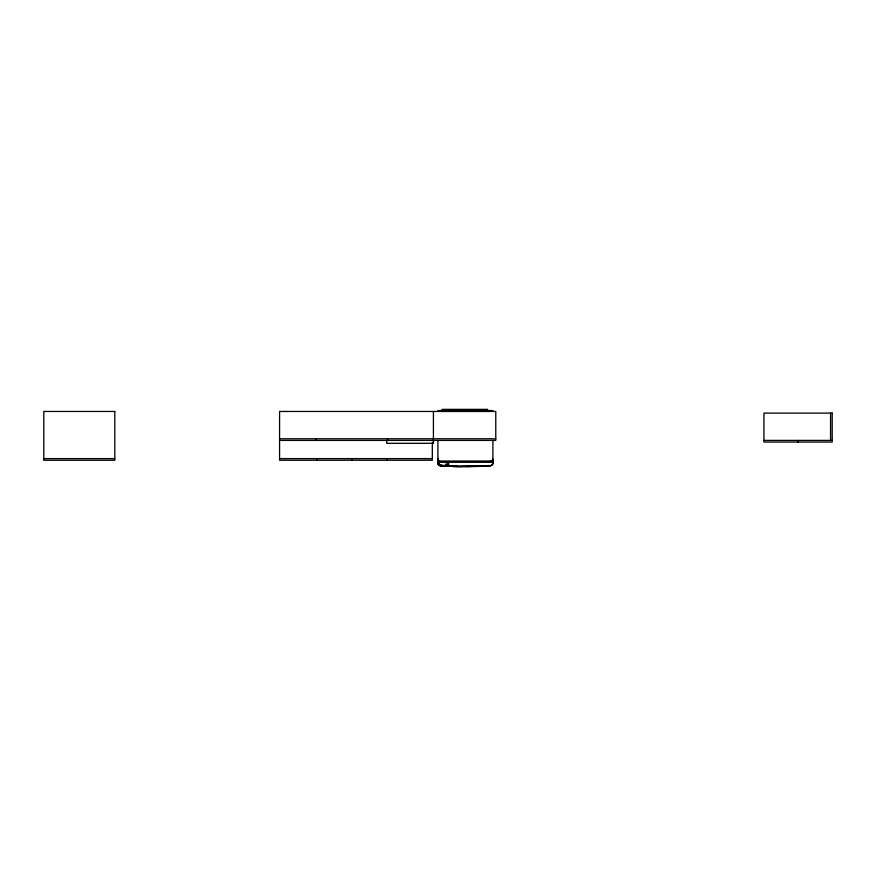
<?xml version="1.0" encoding="UTF-8"?>
<svg xmlns="http://www.w3.org/2000/svg" width="876" height="876" viewBox="0 0 876 876"><rect width="100%" height="100%" fill="white"/><g stroke="black" fill="none" stroke-linecap="round" stroke-linejoin="round"><path stroke-width="1.31" d="M489.487 465.594L457.064 466.536L482.358 466.24M457.064 466.262L449.388 466.284L452.903 466.152A381.903 381.903 0 0 0 469.58 466.339L469.602 466.601M441.285 465.583L440.278 465.528A2.869 2.869 0 0 1 438.723 464.729L449.53 466.295L439.314 465.485M441.011 465.846L448.632 466.251M452.892 466.426A382.199 382.199 0 0 0 490.429 465.813L490.407 465.539A381.903 381.903 0 0 1 474.792 466.24M437.661 463.218L437.65 462.287L493.177 462.287L493.155 463.218A3.143 3.143 0 0 1 490.582 465.791L482.085 465.988M478.11 466.404L482.709 466.229M437.912 410.559L492.903 410.559M279.575 438.766L495.772 438.766M279.575 440.409L495.772 440.409L495.772 411.457L279.575 411.457L279.575 460.25L432.317 460.25L432.317 442.446M763.927 440.409L832.2 440.409M43.8 458.619L114.8 458.619M279.575 458.619L432.317 458.619M437.912 461.028L492.903 461.028M439.292 464.86L440.409 464.86M474.507 466.24L466.678 466.558M452.695 466.404L457.009 466.536L449.388 466.284M449.541 466.021L439.851 465.419M437.923 463.174L438.438 464.389A2.869 2.869 0 0 1 437.923 463.174L437.912 440.464M437.912 463.043L438.033 463.601M830.558 413.1L830.558 440.409M798.058 440.409L798.058 442.051M492.903 440.464L492.881 463.174A2.869 2.869 0 0 1 492.783 463.601M491.644 461.028L491.644 462.287M487.571 410.559L487.571 409.366L442.062 409.366L442.062 410.559M439.172 461.028L439.172 462.287M433.412 411.457L433.412 440.409M433.412 440.672L433.412 443.322L386.71 443.322L386.71 440.672M387.531 438.766L387.531 440.409M386.809 458.619L386.809 460.25M351.944 458.619L351.944 460.25M317.079 458.619L317.079 460.25M315.984 438.766L315.984 440.409M492.608 464.006A2.869 2.869 0 0 1 490.965 465.419M492.728 458.871A1.259 1.259 0 0 1 492.728 460.13M492.531 460.393A1.259 1.259 0 0 1 491.009 460.59M439.172 460.754A1.259 1.259 0 0 1 438.548 458.411M440.234 465.791A3.143 3.143 0 0 1 437.661 463.218M448.786 464.105L445.566 464.4L448.786 464.105M114.8 411.457L43.8 411.457L43.8 460.25L114.8 460.25L114.8 411.457M832.2 413.1L763.927 413.1L763.927 442.051L832.2 442.051L832.2 413.1M440.409 465.539L437.912 462.287L440.409 465.539"/></g></svg>
